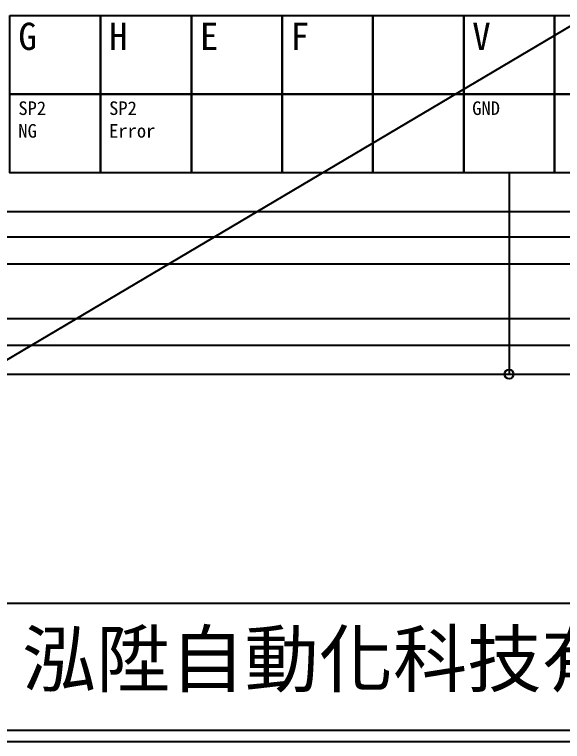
# Model space of a CAD drawing. Extents: x 627 to 914, y 3 to 207.
# Drawn here: x 665 to 725.4, y 3 to 83.1 of the extents above; entities that cross this region are included whole.
import ezdxf

# ---------------------------------------------------------------- set-up
doc = ezdxf.new("R2010")
doc.units = 0
doc.layers.get('0').update_dxf_attribs({"linetype": 'CONTINUOUS'})
doc.layers.add('圖框層', color=7, linetype='CONTINUOUS')
doc.layers.add('標尺寸層', color=3, linetype='CONTINUOUS')
doc.styles.add('STSL', font='KAIU.TTF')

msp = doc.modelspace()

# ---------------------------------------------------------------- linework, layer by layer
at = {"color": 0}
for points in [[(664.467, 82.981), (674.477, 82.981), (674.477, 74.316), (664.467, 74.316)], [(674.477, 82.981), (684.487, 82.981), (684.487, 74.316), (674.477, 74.316)], [(684.487, 82.981), (694.497, 82.981), (694.497, 74.316), (684.487, 74.316)], [(694.497, 82.981), (704.507, 82.981), (704.507, 74.316), (694.497, 74.316)], [(704.507, 82.981), (714.517, 82.981), (714.517, 74.316), (704.507, 74.316)], [(714.517, 82.981), (724.527, 82.981), (724.527, 74.316), (714.517, 74.316)], [(724.527, 82.981), (734.537, 82.981), (734.537, 74.316), (724.527, 74.316)], [(664.467, 74.316), (674.477, 74.316), (674.477, 65.652), (664.467, 65.652)], [(674.477, 74.316), (684.487, 74.316), (684.487, 65.652), (674.477, 65.652)], [(684.487, 74.316), (694.497, 74.316), (694.497, 65.652), (684.487, 65.652)], [(694.497, 74.316), (704.507, 74.316), (704.507, 65.652), (694.497, 65.652)], [(704.507, 74.316), (714.517, 74.316), (714.517, 65.652), (704.507, 65.652)], [(714.517, 74.316), (724.527, 74.316), (724.527, 65.652), (714.517, 65.652)], [(724.527, 74.316), (734.537, 74.316), (734.537, 65.652), (724.527, 65.652)]]:
    msp.add_lwpolyline(points, close=True, dxfattribs=at)
at = {"layer": '圖框層', "color": 7}
for p, q in [((628.447, 18.25), (912.947, 18.25)), ((628.447, 4.25), (912.947, 4.25)), ((627.197, 3), (914.197, 3))]:
    msp.add_line(p, q, dxfattribs=at)
at = {"layer": '標尺寸層', "color": 1}
msp.add_line((639.718, 30.627), (901.022, 185.152), dxfattribs=at)
at = {"layer": '標尺寸層'}
for p, q in [((719.522, 65.652), (719.522, 43.462)), ((635.869, 61.383), (907.962, 61.383)), ((635.869, 58.576), (839.642, 58.576)), ((635.869, 55.63), (859.662, 55.63)), ((635.869, 49.598), (907.962, 49.598)), ((635.869, 46.652), (907.962, 46.652)), ((635.869, 43.462), (907.962, 43.462))]:
    msp.add_line(p, q, dxfattribs=at)
msp.add_circle((719.522, 43.462), 0.5, dxfattribs=at)

# ---------------------------------------------------------------- texts
at = {"color": 0, "width": 8.29132, "attachment_point": 1}
for s, insert, char_height in [('G', (665.403, 82.18), 3), ('H', (675.413, 82.18), 3), ('E', (685.422, 82.18), 3), ('F', (695.432, 82.18), 3), ('V', (715.452, 82.18), 3), ('SP2\\PNG', (665.403, 73.516), 1.5), ('SP2\\PError', (675.413, 73.516), 1.5), ('GND', (715.452, 73.516), 1.5)]:
    msp.add_mtext(s, dxfattribs=dict(at, insert=insert, char_height=char_height))
at = {"layer": '圖框層', "color": 4, "style": 'STSL'}
msp.add_text('泓陞自動化科技有限公司', height=6, dxfattribs=at).set_placement((665.8, 9.076))

doc.saveas('drawing.dxf')
